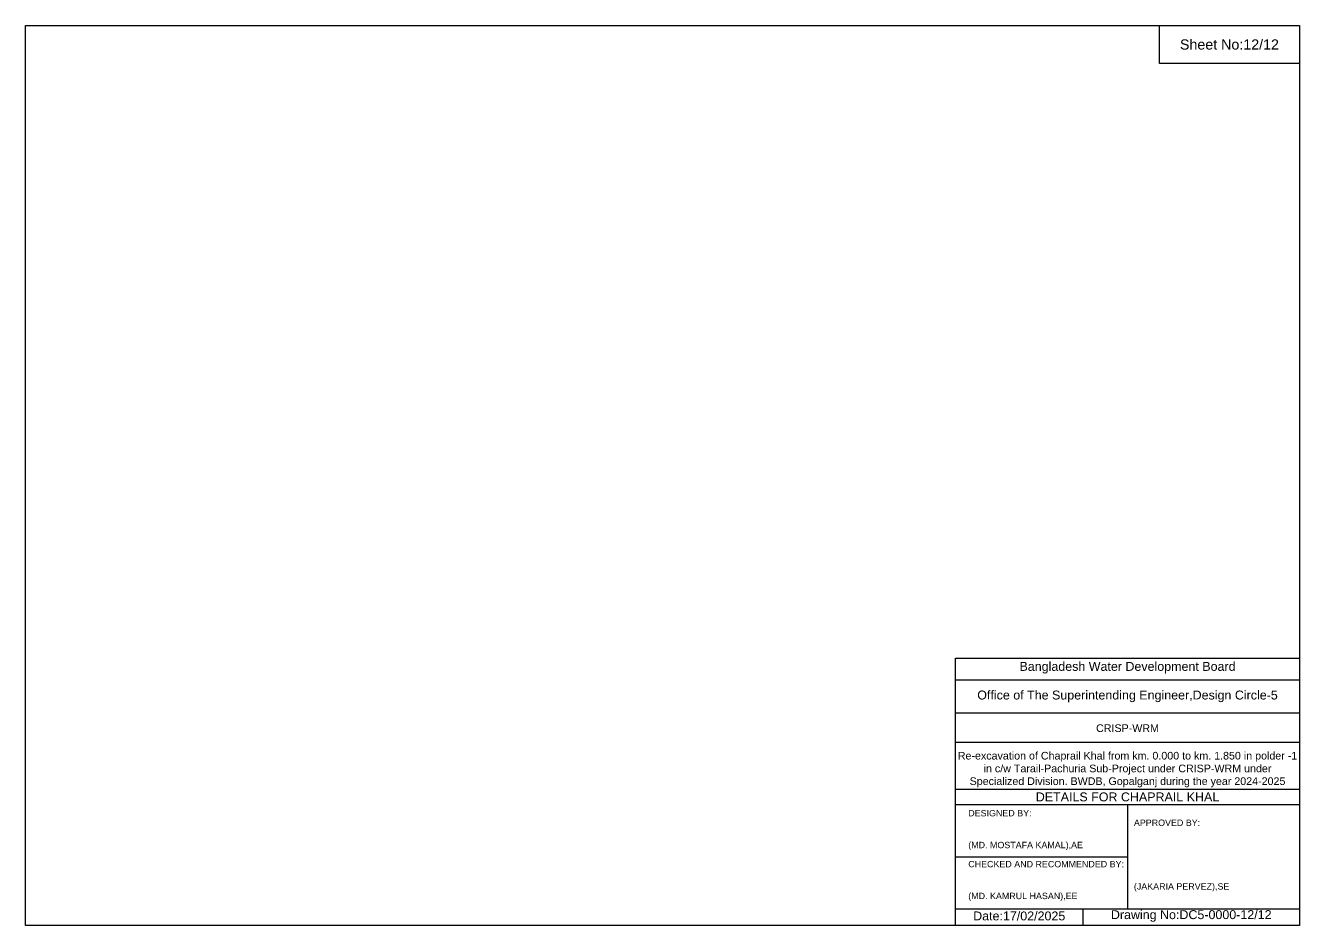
# Model space of a CAD drawing. Header units: inches. Extents: x 91000 to 218000, y -5656 to 0.
# Drawn here: x 210000 to 218000, y -5656 to 0 of the extents above; entities that cross this region are included whole.
import ezdxf

# ---------------------------------------------------------------- set-up
doc = ezdxf.new("R2010")
doc.units = ezdxf.units.IN
doc.header["$LTSCALE"] = 7
doc.header["$MEASUREMENT"] = 0
doc.styles.get("Standard").update_dxf_attribs({"font": 'arial.ttf'})

msp = doc.modelspace()

# ---------------------------------------------------------------- linework, layer by layer
for points in [[(210000, 0), (218000, 0), (218000, -5656), (210000, -5656)], [(217120, 0), (218000, 0), (218000, -240), (217120, -240)]]:
    msp.add_lwpolyline(points, close=True)
for points in [[(215840, -5656), (215840, -3976), (218000, -3976)], [(215840, -4112), (218000, -4112)], [(215840, -4320), (218000, -4320)], [(215840, -4504), (218000, -4504)], [(215840, -4800), (218000, -4800)], [(215840, -4896), (218000, -4896)], [(216920, -4896), (216920, -5552)], [(215840, -5224), (216920, -5224)], [(215840, -5552), (218000, -5552)], [(216640, -5552), (216640, -5656)]]:
    msp.add_lwpolyline(points)

# ---------------------------------------------------------------- texts
at = {"attachment_point": 5}
for s, insert, char_height in [('Sheet No:12/12', (217560, -120), 64), ('Bangladesh Water Development Board', (216920, -4036), 56), ('Office of The Superintending Engineer,Design Circle-5', (216920, -4216), 56)]:
    msp.add_mtext(s, dxfattribs=dict(at, insert=insert, char_height=char_height))
for s, insert, char_height, width, attachment_point in [('CRISP-WRM', (216920, -4416), 48, 2240, 5), ('Re-excavation of Chaprail Khal from km. 0.000 to km. 1.850 in polder -1  in c/w Tarail-Pachuria Sub-Project under CRISP-WRM under Specialized Division. BWDB, Gopalganj during the year 2024-2025', (216920, -4676), 48, 2160, 5), ('DETAILS FOR CHAPRAIL KHAL', (216920, -4848), 56, 2240, 5), ('DESIGNED BY:^J^J^J(MD. MOSTAFA KAMAL),AE', (215920, -5056), 40, 1120, 4), ('APPROVED BY:^J^J^J^J^J^J(JAKARIA PERVEZ),SE', (216960, -5216), 40, 1120, 4), ('CHECKED AND RECOMMENDED BY:^J^J^J(MD. KAMRUL HASAN),EE', (215920, -5376), 40, 1120, 4), ('Date:17/02/2025', (216240, -5596), 56, 1120, 5), ('Drawing No:DC5-0000-12/12', (217320, -5596), 56, 1760, 5)]:
    msp.add_mtext(s, dxfattribs=dict(insert=insert, char_height=char_height, width=width, attachment_point=attachment_point))

doc.saveas('drawing.dxf')
